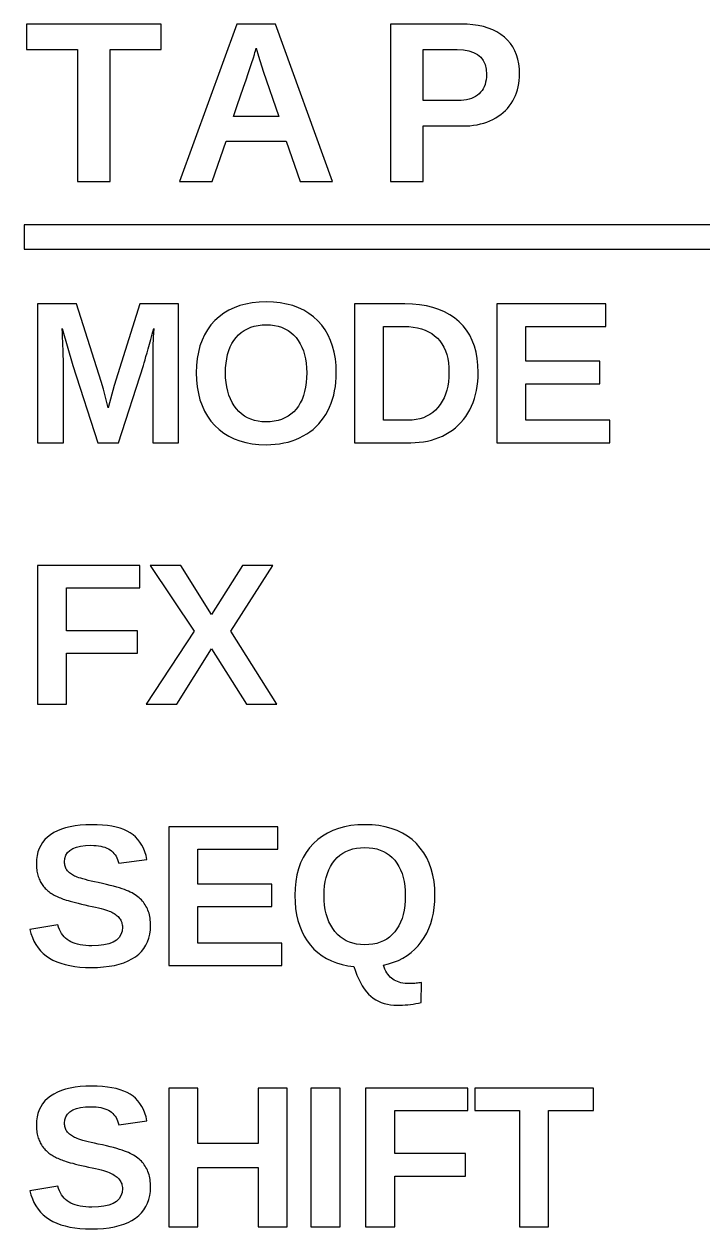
# Model space of a CAD drawing. Header units: metres. Extents: x 8.1 to 95, y -21.3 to 62.6.
# Drawn here: x 76 to 83.02, y 45.18 to 57.62 of the extents above; entities that cross this region are included whole.
import ezdxf

# ---------------------------------------------------------------- set-up
doc = ezdxf.new("R2010")
doc.units = ezdxf.units.M

msp = doc.modelspace()

# ---------------------------------------------------------------- linework, layer by layer
for p, q in [((77.4168, 57.6243), (76.0265, 57.6243)), ((76.0265, 57.6243), (76.0265, 57.3615)), ((77.4168, 57.3615), (77.4168, 57.6243)), ((78.198, 57.6243), (77.6054, 56)), ((78.5992, 57.6243), (78.198, 57.6243)), ((79.1894, 56), (78.5992, 57.6243)), ((80.5158, 57.6243), (79.786, 57.6243)), ((79.786, 57.6243), (79.786, 56)), ((80.5789, 57.6227), (80.5158, 57.6243)), ((80.6388, 57.6177), (80.5789, 57.6227)), ((80.6953, 57.6094), (80.6388, 57.6177)), ((80.7485, 57.5978), (80.6953, 57.6094)), ((80.7984, 57.5829), (80.7485, 57.5978)), ((80.845, 57.5646), (80.7984, 57.5829)), ((80.8882, 57.5431), (80.845, 57.5646)), ((80.9281, 57.5182), (80.8882, 57.5431)), ((80.9648, 57.49), (80.9281, 57.5182)), ((78.3917, 57.3488), (78.3986, 57.3742)), ((78.3986, 57.3742), (78.4228, 57.2946)), ((80.9978, 57.4588), (80.9648, 57.49)), ((81.0269, 57.4248), (80.9978, 57.4588)), ((81.0522, 57.3881), (81.0269, 57.4248)), ((81.0736, 57.3486), (81.0522, 57.3881)), ((76.0265, 57.3615), (76.551, 57.3615)), ((76.551, 57.3615), (76.551, 56)), ((76.8911, 57.3615), (77.4168, 57.3615)), ((76.8911, 56), (76.8911, 57.3615)), ((78.3584, 57.2366), (78.364, 57.2543)), ((78.364, 57.2543), (78.3709, 57.2773)), ((78.3709, 57.2773), (78.3805, 57.3096)), ((78.3805, 57.3096), (78.3863, 57.3298)), ((78.3863, 57.3298), (78.3917, 57.3488)), ((78.4228, 57.2946), (78.4724, 57.1378)), ((80.1261, 56.8335), (80.1261, 57.3603)), ((80.1261, 57.3603), (80.4777, 57.3603)), ((80.4777, 57.3603), (80.5411, 57.3572)), ((80.5411, 57.3572), (80.597, 57.3477)), ((80.597, 57.3477), (80.6455, 57.3319)), ((80.6455, 57.3319), (80.6865, 57.3098)), ((80.6865, 57.3098), (80.7201, 57.2813)), ((80.7201, 57.2813), (80.7462, 57.2466)), ((80.7462, 57.2466), (80.7648, 57.2055)), ((81.0911, 57.3064), (81.0736, 57.3486)), ((81.1047, 57.2615), (81.0911, 57.3064)), ((81.1144, 57.2138), (81.1047, 57.2615)), ((78.3169, 57.1128), (78.3348, 57.1659)), ((78.3348, 57.1659), (78.3486, 57.2071)), ((78.3486, 57.2071), (78.3584, 57.2366)), ((78.4724, 57.1378), (78.6326, 56.6709)), ((80.7648, 57.2055), (80.776, 57.1581)), ((80.776, 57.1581), (80.7798, 57.1044)), ((81.1202, 57.1633), (81.1144, 57.2138)), ((81.1221, 57.1101), (81.1202, 57.1633)), ((78.2687, 56.9714), (78.2948, 57.048)), ((78.2948, 57.048), (78.3169, 57.1128)), ((80.7647, 56.9998), (80.7563, 56.9774)), ((80.7713, 57.0236), (80.7647, 56.9998)), ((80.776, 57.049), (80.7713, 57.0236)), ((80.7788, 57.0759), (80.776, 57.049)), ((80.7798, 57.1044), (80.7788, 57.0759)), ((81.108, 56.9774), (81.1142, 57.0093)), ((81.1142, 57.0093), (81.1186, 57.0421)), ((81.1186, 57.0421), (81.1213, 57.0757)), ((81.1213, 57.0757), (81.1221, 57.1101)), ((78.2041, 56.7829), (78.2687, 56.9714)), ((80.6667, 56.8757), (80.6458, 56.8645)), ((80.686, 56.8886), (80.6667, 56.8757)), ((80.7037, 56.9032), (80.686, 56.8886)), ((80.7196, 56.9195), (80.7037, 56.9032)), ((80.7337, 56.9373), (80.7196, 56.9195)), ((80.7459, 56.9566), (80.7337, 56.9373)), ((80.7563, 56.9774), (80.7459, 56.9566)), ((81.0657, 56.8578), (81.0789, 56.8865)), ((81.0789, 56.8865), (81.0904, 56.916)), ((81.0904, 56.916), (81.1001, 56.9463)), ((81.1001, 56.9463), (81.108, 56.9774)), ((78.1657, 56.6709), (78.2041, 56.7829)), ((80.4869, 56.8335), (80.1261, 56.8335)), ((80.5174, 56.8343), (80.4869, 56.8335)), ((80.5463, 56.8369), (80.5174, 56.8343)), ((80.5735, 56.8412), (80.5463, 56.8369)), ((80.5992, 56.8472), (80.5735, 56.8412)), ((80.6233, 56.855), (80.5992, 56.8472)), ((80.6458, 56.8645), (80.6233, 56.855)), ((80.9749, 56.7314), (80.9962, 56.754)), ((80.9962, 56.754), (81.0159, 56.778)), ((81.0159, 56.778), (81.034, 56.8033)), ((81.034, 56.8033), (81.0507, 56.83)), ((81.0507, 56.83), (81.0657, 56.8578)), ((78.6326, 56.6709), (78.1657, 56.6709)), ((80.7844, 56.6126), (80.8158, 56.6251)), ((80.8158, 56.6251), (80.846, 56.6392)), ((80.846, 56.6392), (80.8749, 56.6549)), ((80.8749, 56.6549), (80.9022, 56.672)), ((80.9022, 56.672), (80.9279, 56.6904)), ((80.9279, 56.6904), (80.9522, 56.7102)), ((80.9522, 56.7102), (80.9749, 56.7314)), ((80.1261, 56.5718), (80.5296, 56.5718)), ((80.1261, 56), (80.1261, 56.5718)), ((80.5296, 56.5718), (80.5697, 56.5726)), ((80.5697, 56.5726), (80.6086, 56.5751)), ((80.6086, 56.5751), (80.6462, 56.5793)), ((80.6462, 56.5793), (80.6826, 56.5851)), ((80.6826, 56.5851), (80.7178, 56.5926)), ((80.7178, 56.5926), (80.7517, 56.6018)), ((80.7517, 56.6018), (80.7844, 56.6126)), ((77.9455, 56), (78.0896, 56.415)), ((78.0896, 56.415), (78.7087, 56.415)), ((78.7087, 56.415), (78.8528, 56)), ((76.551, 56), (76.8911, 56)), ((77.6054, 56), (77.9455, 56)), ((78.8528, 56), (79.1894, 56)), ((79.786, 56), (80.1261, 56)), ((95, 55.55), (76, 55.55)), ((76, 55.55), (76, 55.3)), ((76, 55.3), (95, 55.3)), ((76.5411, 54.7332), (76.1393, 54.7332)), ((76.1393, 54.7332), (76.1393, 53.3)), ((76.7975, 53.9317), (76.5411, 54.7332)), ((77.1962, 54.7332), (76.9328, 53.892)), ((77.596, 54.7332), (77.1962, 54.7332)), ((77.596, 53.3), (77.596, 54.7332)), ((78.0638, 54.6376), (78.0158, 54.6019)), ((78.1155, 54.6687), (78.0638, 54.6376)), ((78.171, 54.6949), (78.1155, 54.6687)), ((78.2301, 54.7164), (78.171, 54.6949)), ((78.2929, 54.7331), (78.2301, 54.7164)), ((78.3594, 54.745), (78.2929, 54.7331)), ((78.4296, 54.7522), (78.3594, 54.745)), ((78.5034, 54.7546), (78.4296, 54.7522)), ((78.5773, 54.7522), (78.5034, 54.7546)), ((78.6475, 54.7449), (78.5773, 54.7522)), ((78.714, 54.7329), (78.6475, 54.7449)), ((78.7769, 54.716), (78.714, 54.7329)), ((78.836, 54.6943), (78.7769, 54.716)), ((78.8915, 54.6678), (78.836, 54.6943)), ((78.9433, 54.6364), (78.8915, 54.6678)), ((78.9915, 54.6003), (78.9433, 54.6364)), ((79.9354, 54.7332), (79.4166, 54.7332)), ((79.4166, 54.7332), (79.4166, 53.3)), ((80.0138, 54.7309), (79.9354, 54.7332)), ((80.0882, 54.7242), (80.0138, 54.7309)), ((80.1586, 54.7129), (80.0882, 54.7242)), ((80.2249, 54.6971), (80.1586, 54.7129)), ((80.2872, 54.6768), (80.2249, 54.6971)), ((80.3454, 54.6521), (80.2872, 54.6768)), ((80.3996, 54.6227), (80.3454, 54.6521)), ((82.0129, 54.7332), (80.8859, 54.7332)), ((80.8859, 54.7332), (80.8859, 53.3)), ((82.0129, 54.5013), (82.0129, 54.7332)), ((77.9313, 54.5165), (77.8959, 54.4679)), ((77.9714, 54.5613), (77.9313, 54.5165)), ((78.0158, 54.6019), (77.9714, 54.5613)), ((78.3793, 54.504), (78.4184, 54.5121)), ((78.4184, 54.5121), (78.4598, 54.517)), ((78.4598, 54.517), (78.5034, 54.5186)), ((78.5034, 54.5186), (78.5464, 54.5169)), ((78.5464, 54.5169), (78.5872, 54.5121)), ((78.5872, 54.5121), (78.6258, 54.5039)), ((79.0359, 54.5593), (78.9915, 54.6003)), ((79.0762, 54.5141), (79.0359, 54.5593)), ((79.1117, 54.4653), (79.0762, 54.5141)), ((80.4497, 54.5889), (80.3996, 54.6227)), ((80.4958, 54.5506), (80.4497, 54.5889)), ((80.5375, 54.5081), (80.4958, 54.5506)), ((80.5742, 54.4617), (80.5375, 54.5081)), ((76.3962, 54.4305), (76.3936, 54.4809)), ((76.3936, 54.4809), (76.5025, 54.0995)), ((76.3985, 54.3839), (76.3962, 54.4305)), ((76.4004, 54.3414), (76.3985, 54.3839)), ((77.3094, 54.3675), (77.324, 54.4222)), ((77.324, 54.4222), (77.3396, 54.4809)), ((77.336, 54.3911), (77.3321, 54.2923)), ((77.3396, 54.4809), (77.336, 54.3911)), ((77.8652, 54.4156), (77.8392, 54.3596)), ((77.8959, 54.4679), (77.8652, 54.4156)), ((78.1691, 54.3575), (78.1922, 54.3878)), ((78.1922, 54.3878), (78.2177, 54.4153)), ((78.2177, 54.4153), (78.2455, 54.4395)), ((78.2455, 54.4395), (78.2756, 54.4605)), ((78.2756, 54.4605), (78.3079, 54.4782)), ((78.3079, 54.4782), (78.3425, 54.4928)), ((78.3425, 54.4928), (78.3793, 54.504)), ((78.6258, 54.5039), (78.6622, 54.4925)), ((78.6622, 54.4925), (78.6965, 54.4779)), ((78.6965, 54.4779), (78.7286, 54.46)), ((78.7286, 54.46), (78.7584, 54.4389)), ((78.7584, 54.4389), (78.7861, 54.4145)), ((78.7861, 54.4145), (78.8116, 54.3868)), ((78.8116, 54.3868), (78.8347, 54.3563)), ((79.1424, 54.4129), (79.1117, 54.4653)), ((79.1685, 54.3569), (79.1424, 54.4129)), ((79.7167, 53.5319), (79.7167, 54.5013)), ((79.7167, 54.5013), (79.9293, 54.5013)), ((79.9293, 54.5013), (79.9775, 54.4998)), ((79.9775, 54.4998), (80.0232, 54.4953)), ((80.0232, 54.4953), (80.0664, 54.4878)), ((80.0664, 54.4878), (80.107, 54.4773)), ((80.107, 54.4773), (80.1451, 54.4638)), ((80.1451, 54.4638), (80.1806, 54.4473)), ((80.1806, 54.4473), (80.2137, 54.4277)), ((80.2137, 54.4277), (80.2441, 54.4052)), ((80.2441, 54.4052), (80.2721, 54.3797)), ((80.606, 54.4113), (80.5742, 54.4617)), ((80.633, 54.3571), (80.606, 54.4113)), ((81.1859, 54.1412), (81.1859, 54.5013)), ((81.1859, 54.5013), (82.0129, 54.5013)), ((76.4021, 54.3027), (76.4004, 54.3414)), ((76.4034, 54.268), (76.4021, 54.3027)), ((76.4045, 54.2373), (76.4034, 54.268)), ((77.271, 54.2281), (77.2829, 54.2705)), ((77.2829, 54.2705), (77.2957, 54.3169)), ((77.2957, 54.3169), (77.3094, 54.3675)), ((77.3321, 54.2923), (77.3306, 54.2504)), ((77.818, 54.2998), (77.8015, 54.2363)), ((77.8392, 54.3596), (77.818, 54.2998)), ((78.1162, 54.2513), (78.1311, 54.2892)), ((78.1311, 54.2892), (78.1488, 54.3247)), ((78.1488, 54.3247), (78.1691, 54.3575)), ((78.8347, 54.3563), (78.855, 54.3233)), ((78.855, 54.3233), (78.8727, 54.2879)), ((78.8727, 54.2879), (78.8876, 54.25)), ((79.1898, 54.2974), (79.1685, 54.3569)), ((79.2063, 54.2342), (79.1898, 54.2974)), ((80.2721, 54.3797), (80.2973, 54.3514)), ((80.2973, 54.3514), (80.3195, 54.3203)), ((80.3195, 54.3203), (80.3388, 54.2865)), ((80.3388, 54.2865), (80.3551, 54.2501)), ((80.655, 54.2989), (80.633, 54.3571)), ((80.6722, 54.2369), (80.655, 54.2989)), ((76.4052, 54.2104), (76.4045, 54.2373)), ((76.4057, 54.1876), (76.4052, 54.2104)), ((76.4059, 54.1687), (76.4057, 54.1876)), ((76.4059, 53.3), (76.4059, 54.1687)), ((77.241, 54.1255), (77.25, 54.1556)), ((77.25, 54.1556), (77.2601, 54.1898)), ((77.2601, 54.1898), (77.271, 54.2281)), ((77.3297, 54.208), (77.3295, 54.1818)), ((77.3295, 54.1818), (77.3295, 54.1687)), ((77.3295, 54.1687), (77.3295, 53.3)), ((77.33, 54.2277), (77.3297, 54.208)), ((77.3302, 54.2366), (77.33, 54.2277)), ((77.3306, 54.2504), (77.3302, 54.2366)), ((77.7896, 54.169), (77.7826, 54.098)), ((77.8015, 54.2363), (77.7896, 54.169)), ((78.0877, 54.1221), (78.0945, 54.1677)), ((78.0945, 54.1677), (78.104, 54.2108)), ((78.104, 54.2108), (78.1162, 54.2513)), ((78.8876, 54.25), (78.8998, 54.2096)), ((78.8998, 54.2096), (78.9093, 54.1667)), ((78.9093, 54.1667), (78.9161, 54.1213)), ((79.2182, 54.1675), (79.2063, 54.2342)), ((79.2253, 54.0971), (79.2182, 54.1675)), ((80.3551, 54.2501), (80.3684, 54.2109)), ((80.3684, 54.2109), (80.3788, 54.1691)), ((80.3788, 54.1691), (80.3862, 54.1245)), ((80.6844, 54.1709), (80.6722, 54.2369)), ((80.6918, 54.101), (80.6844, 54.1709)), ((81.9509, 54.1412), (81.1859, 54.1412)), ((81.9509, 53.9093), (81.9509, 54.1412)), ((76.5025, 54.0995), (76.7608, 53.3)), ((76.9745, 53.3), (77.2328, 54.0995)), ((77.2328, 54.0995), (77.241, 54.1255)), ((77.7826, 54.098), (77.7802, 54.0232)), ((77.7802, 54.0232), (77.7826, 53.9482)), ((78.0823, 54.0232), (78.0837, 54.0739)), ((78.0837, 53.972), (78.0823, 54.0232)), ((78.0837, 54.0739), (78.0877, 54.1221)), ((78.9161, 54.1213), (78.9201, 54.0735)), ((78.9201, 54.0735), (78.9215, 54.0232)), ((78.9215, 54.0232), (78.9201, 53.9706)), ((79.2276, 54.0232), (79.2253, 54.0971)), ((79.2266, 53.9741), (79.2276, 54.0232)), ((80.3862, 54.1245), (80.3906, 54.0772)), ((80.3906, 54.0772), (80.3921, 54.0273)), ((80.3921, 54.0273), (80.3907, 53.9776)), ((80.6942, 54.0273), (80.6918, 54.101)), ((80.6931, 53.9787), (80.6942, 54.0273)), ((76.8199, 53.8544), (76.7975, 53.9317)), ((76.9328, 53.892), (76.8687, 53.6621)), ((77.7826, 53.9482), (77.7897, 53.8768)), ((78.0879, 53.9233), (78.0837, 53.972)), ((78.0948, 53.877), (78.0879, 53.9233)), ((78.9161, 53.9206), (78.9093, 53.8735)), ((78.9201, 53.9706), (78.9161, 53.9206)), ((79.2178, 53.88), (79.2233, 53.9264)), ((79.2233, 53.9264), (79.2266, 53.9741)), ((80.3794, 53.8853), (80.3696, 53.8427)), ((80.3865, 53.9303), (80.3794, 53.8853)), ((80.3907, 53.9776), (80.3865, 53.9303)), ((80.677, 53.8413), (80.6845, 53.8857)), ((80.6845, 53.8857), (80.6899, 53.9315)), ((80.6899, 53.9315), (80.6931, 53.9787)), ((81.1859, 53.5319), (81.1859, 53.9093)), ((81.1859, 53.9093), (81.9509, 53.9093)), ((76.8687, 53.6621), (76.8199, 53.8544)), ((77.7897, 53.8768), (77.8015, 53.809)), ((77.8015, 53.809), (77.8181, 53.7448)), ((78.1045, 53.8332), (78.0948, 53.877)), ((78.117, 53.7919), (78.1045, 53.8332)), ((78.1323, 53.7531), (78.117, 53.7919)), ((78.8877, 53.7873), (78.8729, 53.7483)), ((78.8999, 53.829), (78.8877, 53.7873)), ((78.9093, 53.8735), (78.8999, 53.829)), ((79.1883, 53.7488), (79.2003, 53.7912)), ((79.2003, 53.7912), (79.2102, 53.8349)), ((79.2102, 53.8349), (79.2178, 53.88)), ((80.3415, 53.7646), (80.3232, 53.7291)), ((80.3569, 53.8025), (80.3415, 53.7646)), ((80.3696, 53.8427), (80.3569, 53.8025)), ((80.6555, 53.7567), (80.6674, 53.7983)), ((80.6674, 53.7983), (80.677, 53.8413)), ((77.8181, 53.7448), (77.8394, 53.6843)), ((77.8394, 53.6843), (77.8654, 53.6274)), ((78.1503, 53.7167), (78.1323, 53.7531)), ((78.1711, 53.6828), (78.1503, 53.7167)), ((78.1947, 53.6514), (78.1711, 53.6828)), ((78.2207, 53.6229), (78.1947, 53.6514)), ((78.8121, 53.6479), (78.7867, 53.6201)), ((78.8351, 53.6786), (78.8121, 53.6479)), ((78.8553, 53.7121), (78.8351, 53.6786)), ((78.8729, 53.7483), (78.8553, 53.7121)), ((79.1392, 53.6295), (79.1577, 53.668)), ((79.1577, 53.668), (79.1741, 53.7077)), ((79.1741, 53.7077), (79.1883, 53.7488)), ((80.2519, 53.6372), (80.2236, 53.6125)), ((80.2782, 53.6651), (80.2519, 53.6372)), ((80.3021, 53.6959), (80.2782, 53.6651)), ((80.3232, 53.7291), (80.3021, 53.6959)), ((80.587, 53.6045), (80.6072, 53.6402)), ((80.6072, 53.6402), (80.6255, 53.6777)), ((80.6255, 53.6777), (80.6416, 53.7165)), ((80.6416, 53.7165), (80.6555, 53.7567)), ((77.8654, 53.6274), (77.8962, 53.5741)), ((77.8962, 53.5741), (77.9317, 53.5245)), ((77.9317, 53.5245), (77.9719, 53.4785)), ((78.2487, 53.5978), (78.2207, 53.6229)), ((78.2787, 53.576), (78.2487, 53.5978)), ((78.3108, 53.5575), (78.2787, 53.576)), ((78.3449, 53.5424), (78.3108, 53.5575)), ((78.381, 53.5307), (78.3449, 53.5424)), ((78.4191, 53.5223), (78.381, 53.5307)), ((78.4592, 53.5173), (78.4191, 53.5223)), ((78.5014, 53.5156), (78.4592, 53.5173)), ((78.545, 53.5173), (78.5014, 53.5156)), ((78.5863, 53.5222), (78.545, 53.5173)), ((78.6254, 53.5303), (78.5863, 53.5222)), ((78.6622, 53.5417), (78.6254, 53.5303)), ((78.6967, 53.5564), (78.6622, 53.5417)), ((78.729, 53.5744), (78.6967, 53.5564)), ((78.759, 53.5956), (78.729, 53.5744)), ((78.7867, 53.6201), (78.759, 53.5956)), ((79.0454, 53.4943), (79.0717, 53.5252)), ((79.0717, 53.5252), (79.0961, 53.558)), ((79.0961, 53.558), (79.1185, 53.5928)), ((79.1185, 53.5928), (79.1392, 53.6295)), ((79.971, 53.5319), (79.7167, 53.5319)), ((80.013, 53.5335), (79.971, 53.5319)), ((80.053, 53.5385), (80.013, 53.5335)), ((80.091, 53.5467), (80.053, 53.5385)), ((80.1271, 53.5582), (80.091, 53.5467)), ((80.1612, 53.573), (80.1271, 53.5582)), ((80.1934, 53.5911), (80.1612, 53.573)), ((80.2236, 53.6125), (80.1934, 53.5911)), ((80.5157, 53.5087), (80.5412, 53.5387)), ((80.5412, 53.5387), (80.565, 53.5706)), ((80.565, 53.5706), (80.587, 53.6045)), ((82.0546, 53.5319), (81.1859, 53.5319)), ((82.0546, 53.3), (82.0546, 53.5319)), ((77.9719, 53.4785), (78.0164, 53.4368)), ((78.0164, 53.4368), (78.0644, 53.3999)), ((78.0644, 53.3999), (78.116, 53.368)), ((78.8859, 53.3697), (78.9216, 53.3906)), ((78.9216, 53.3906), (78.9554, 53.4136)), ((78.9554, 53.4136), (78.9873, 53.4385)), ((78.9873, 53.4385), (79.0173, 53.4655)), ((79.0173, 53.4655), (79.0454, 53.4943)), ((80.3251, 53.3691), (80.3611, 53.3875)), ((80.3611, 53.3875), (80.3956, 53.4079)), ((80.3956, 53.4079), (80.4283, 53.4302)), ((80.4283, 53.4302), (80.4592, 53.4544)), ((80.4592, 53.4544), (80.4883, 53.4806)), ((80.4883, 53.4806), (80.5157, 53.5087)), ((76.1393, 53.3), (76.4059, 53.3)), ((76.7608, 53.3), (76.9745, 53.3)), ((77.3295, 53.3), (77.596, 53.3)), ((78.116, 53.368), (78.1712, 53.341)), ((78.1712, 53.341), (78.23, 53.3189)), ((78.23, 53.3189), (78.2925, 53.3017)), ((78.2925, 53.3017), (78.3585, 53.2895)), ((78.3585, 53.2895), (78.4281, 53.2821)), ((78.4281, 53.2821), (78.5014, 53.2796)), ((78.5014, 53.2796), (78.5495, 53.2808)), ((78.5495, 53.2808), (78.5963, 53.2841)), ((78.5963, 53.2841), (78.6418, 53.2897)), ((78.6418, 53.2897), (78.6858, 53.2974)), ((78.6858, 53.2974), (78.7286, 53.3074)), ((78.7286, 53.3074), (78.7699, 53.3196)), ((78.7699, 53.3196), (78.8099, 53.3341)), ((78.8099, 53.3341), (78.8486, 53.3508)), ((78.8486, 53.3508), (78.8859, 53.3697)), ((79.4166, 53.3), (79.9964, 53.3)), ((79.9964, 53.3), (80.0415, 53.3011)), ((80.0415, 53.3011), (80.0854, 53.3043)), ((80.0854, 53.3043), (80.1283, 53.3097)), ((80.1283, 53.3097), (80.1699, 53.3173)), ((80.1699, 53.3173), (80.2104, 53.327)), ((80.2104, 53.327), (80.2498, 53.3389)), ((80.2498, 53.3389), (80.288, 53.3529)), ((80.288, 53.3529), (80.3251, 53.3691)), ((80.8859, 53.3), (82.0546, 53.3)), ((77.1962, 52.0332), (76.1393, 52.0332)), ((76.1393, 52.0332), (76.1393, 50.6)), ((77.1962, 51.8013), (77.1962, 52.0332)), ((77.6201, 52.0332), (77.3028, 52.0332)), ((77.3028, 52.0332), (77.7574, 51.3537)), ((77.9385, 51.5266), (77.6201, 52.0332)), ((78.2569, 52.0332), (77.9385, 51.5266)), ((78.1369, 51.3537), (78.5722, 52.0332)), ((78.5722, 52.0332), (78.2569, 52.0332)), ((76.4394, 51.3578), (76.4394, 51.8013)), ((76.4394, 51.8013), (77.1962, 51.8013)), ((77.1728, 51.3578), (76.4394, 51.3578)), ((77.1728, 51.1259), (77.1728, 51.3578)), ((77.7574, 51.3537), (77.2611, 50.6)), ((78.6139, 50.6), (78.1369, 51.3537)), ((77.5784, 50.6), (77.9385, 51.1706)), ((77.9385, 51.1706), (78.2986, 50.6)), ((76.4394, 51.1259), (77.1728, 51.1259)), ((76.4394, 50.6), (76.4394, 51.1259)), ((76.1393, 50.6), (76.4394, 50.6)), ((77.2611, 50.6), (77.5784, 50.6)), ((78.2986, 50.6), (78.6139, 50.6)), ((76.3445, 49.2921), (76.3072, 49.273)), ((76.3852, 49.3087), (76.3445, 49.2921)), ((76.4291, 49.3227), (76.3852, 49.3087)), ((76.4763, 49.3342), (76.4291, 49.3227)), ((76.5267, 49.3431), (76.4763, 49.3342)), ((76.5805, 49.3495), (76.5267, 49.3431)), ((76.6375, 49.3533), (76.5805, 49.3495)), ((76.6978, 49.3546), (76.6375, 49.3533)), ((76.7554, 49.3535), (76.6978, 49.3546)), ((76.8097, 49.3504), (76.7554, 49.3535)), ((76.8607, 49.3453), (76.8097, 49.3504)), ((76.9084, 49.3381), (76.8607, 49.3453)), ((76.9529, 49.3288), (76.9084, 49.3381)), ((76.9941, 49.3175), (76.9529, 49.3288)), ((77.032, 49.3041), (76.9941, 49.3175)), ((77.0667, 49.2887), (77.032, 49.3041)), ((77.098, 49.2711), (77.0667, 49.2887)), ((78.6234, 49.3332), (77.4963, 49.3332)), ((77.4963, 49.3332), (77.4963, 47.9)), ((78.6234, 49.1013), (78.6234, 49.3332)), ((79.1902, 49.2949), (79.1348, 49.2687)), ((79.2493, 49.3164), (79.1902, 49.2949)), ((79.3121, 49.3331), (79.2493, 49.3164)), ((79.3786, 49.345), (79.3121, 49.3331)), ((79.4488, 49.3522), (79.3786, 49.345)), ((79.5227, 49.3546), (79.4488, 49.3522)), ((79.5965, 49.3522), (79.5227, 49.3546)), ((79.6667, 49.3449), (79.5965, 49.3522)), ((79.7333, 49.3329), (79.6667, 49.3449)), ((79.7961, 49.316), (79.7333, 49.3329)), ((79.8553, 49.2943), (79.7961, 49.316)), ((79.9108, 49.2678), (79.8553, 49.2943)), ((76.192, 49.1724), (76.1722, 49.1416)), ((76.2155, 49.2009), (76.192, 49.1724)), ((76.2425, 49.2272), (76.2155, 49.2009)), ((76.2731, 49.2513), (76.2425, 49.2272)), ((76.3072, 49.273), (76.2731, 49.2513)), ((77.1266, 49.2513), (77.098, 49.2711)), ((77.1528, 49.2287), (77.1266, 49.2513)), ((77.1767, 49.2035), (77.1528, 49.2287)), ((77.1982, 49.1755), (77.1767, 49.2035)), ((77.2173, 49.1449), (77.1982, 49.1755)), ((78.9907, 49.1613), (78.9505, 49.1165)), ((79.035, 49.2019), (78.9907, 49.1613)), ((79.0831, 49.2376), (79.035, 49.2019)), ((79.1348, 49.2687), (79.0831, 49.2376)), ((79.9626, 49.2364), (79.9108, 49.2678)), ((80.0107, 49.2003), (79.9626, 49.2364)), ((80.0551, 49.1593), (80.0107, 49.2003)), ((80.0954, 49.1141), (80.0551, 49.1593)), ((76.1344, 49.0356), (76.129, 48.9958)), ((76.1434, 49.0732), (76.1344, 49.0356)), ((76.156, 49.1085), (76.1434, 49.0732)), ((76.1722, 49.1416), (76.156, 49.1085)), ((76.4224, 49.007), (76.4325, 49.0386)), ((76.4325, 49.0386), (76.4494, 49.066)), ((76.4494, 49.066), (76.4729, 49.0892)), ((76.4729, 49.0892), (76.5032, 49.1082)), ((76.5032, 49.1082), (76.5402, 49.123)), ((76.5402, 49.123), (76.584, 49.1335)), ((76.584, 49.1335), (76.6345, 49.1399)), ((76.6345, 49.1399), (76.6917, 49.142)), ((76.6917, 49.142), (76.7194, 49.1414)), ((76.7194, 49.1414), (76.7457, 49.1397)), ((76.7457, 49.1397), (76.7705, 49.1368)), ((76.7705, 49.1368), (76.7939, 49.1327)), ((76.7939, 49.1327), (76.8157, 49.1275)), ((76.8157, 49.1275), (76.8361, 49.1212)), ((76.8361, 49.1212), (76.8551, 49.1137)), ((76.8551, 49.1137), (76.8725, 49.105)), ((76.8725, 49.105), (76.8885, 49.0952)), ((76.8885, 49.0952), (76.9032, 49.0842)), ((76.9032, 49.0842), (76.9167, 49.0721)), ((76.9167, 49.0721), (76.9291, 49.0589)), ((76.9291, 49.0589), (76.9404, 49.0445)), ((76.9404, 49.0445), (76.9505, 49.0291)), ((77.2341, 49.1116), (77.2173, 49.1449)), ((77.2486, 49.0756), (77.2341, 49.1116)), ((77.2607, 49.0369), (77.2486, 49.0756)), ((77.2705, 48.9955), (77.2607, 49.0369)), ((77.7964, 48.7412), (77.7964, 49.1013)), ((77.7964, 49.1013), (78.6234, 49.1013)), ((78.9151, 49.0679), (78.8844, 49.0156)), ((78.9505, 49.1165), (78.9151, 49.0679)), ((79.2369, 49.0153), (79.2647, 49.0395)), ((79.2647, 49.0395), (79.2948, 49.0605)), ((79.2948, 49.0605), (79.3271, 49.0782)), ((79.3271, 49.0782), (79.3617, 49.0928)), ((79.3617, 49.0928), (79.3986, 49.104)), ((79.3986, 49.104), (79.4377, 49.1121)), ((79.4377, 49.1121), (79.479, 49.117)), ((79.479, 49.117), (79.5227, 49.1186)), ((79.5227, 49.1186), (79.5656, 49.1169)), ((79.5656, 49.1169), (79.6064, 49.1121)), ((79.6064, 49.1121), (79.6451, 49.1039)), ((79.6451, 49.1039), (79.6815, 49.0925)), ((79.6815, 49.0925), (79.7157, 49.0779)), ((79.7157, 49.0779), (79.7478, 49.06)), ((79.7478, 49.06), (79.7777, 49.0389)), ((79.7777, 49.0389), (79.8054, 49.0145)), ((80.1309, 49.0653), (80.0954, 49.1141)), ((80.1617, 49.0129), (80.1309, 49.0653)), ((76.129, 48.9958), (76.1272, 48.9538)), ((76.1272, 48.9538), (76.1274, 48.9371)), ((76.1274, 48.9371), (76.1281, 48.9207)), ((76.1281, 48.9207), (76.1293, 48.9049)), ((76.4191, 48.9711), (76.4224, 49.007)), ((76.4194, 48.9589), (76.4191, 48.9711)), ((76.4205, 48.9472), (76.4194, 48.9589)), ((76.4223, 48.9361), (76.4205, 48.9472)), ((76.4248, 48.9254), (76.4223, 48.9361)), ((76.428, 48.9152), (76.4248, 48.9254)), ((76.432, 48.9055), (76.428, 48.9152)), ((76.9505, 49.0291), (76.9595, 49.0125)), ((76.9595, 49.0125), (76.9673, 48.9947)), ((76.9673, 48.9947), (76.974, 48.9758)), ((76.974, 48.9758), (76.9795, 48.9558)), ((76.9795, 48.9558), (77.2705, 48.9955)), ((78.8585, 48.9596), (78.8372, 48.8998)), ((78.8844, 49.0156), (78.8585, 48.9596)), ((79.1504, 48.8893), (79.168, 48.9247)), ((79.168, 48.9247), (79.1883, 48.9576)), ((79.1883, 48.9576), (79.2114, 48.9879)), ((79.2114, 48.9879), (79.2369, 49.0153)), ((79.8054, 49.0145), (79.8309, 48.9868)), ((79.8309, 48.9868), (79.8539, 48.9563)), ((79.8539, 48.9563), (79.8743, 48.9234)), ((79.8743, 48.9234), (79.8919, 48.8879)), ((80.1877, 48.9569), (80.1617, 49.0129)), ((80.209, 48.8974), (80.1877, 48.9569)), ((76.1293, 48.9049), (76.1311, 48.8894)), ((76.1311, 48.8894), (76.1333, 48.8744)), ((76.1333, 48.8744), (76.136, 48.8598)), ((76.136, 48.8598), (76.1391, 48.8456)), ((76.1391, 48.8456), (76.1428, 48.8318)), ((76.1428, 48.8318), (76.147, 48.8185)), ((76.147, 48.8185), (76.1516, 48.8056)), ((76.1516, 48.8056), (76.1566, 48.793)), ((76.1566, 48.793), (76.1619, 48.7809)), ((76.4366, 48.8964), (76.432, 48.9055)), ((76.442, 48.8877), (76.4366, 48.8964)), ((76.4481, 48.8795), (76.442, 48.8877)), ((76.4548, 48.8717), (76.4481, 48.8795)), ((76.4623, 48.8642), (76.4548, 48.8717)), ((76.4705, 48.857), (76.4623, 48.8642)), ((76.4794, 48.85), (76.4705, 48.857)), ((76.4889, 48.8433), (76.4794, 48.85)), ((76.4991, 48.8368), (76.4889, 48.8433)), ((76.5101, 48.8306), (76.4991, 48.8368)), ((76.5217, 48.8247), (76.5101, 48.8306)), ((76.534, 48.819), (76.5217, 48.8247)), ((76.5481, 48.8133), (76.534, 48.819)), ((76.5651, 48.8073), (76.5481, 48.8133)), ((76.585, 48.801), (76.5651, 48.8073)), ((76.6078, 48.7943), (76.585, 48.801)), ((76.6334, 48.7874), (76.6078, 48.7943)), ((76.662, 48.7801), (76.6334, 48.7874)), ((78.8207, 48.8363), (78.8089, 48.769)), ((78.8372, 48.8998), (78.8207, 48.8363)), ((79.1138, 48.7677), (79.1232, 48.8108)), ((79.1232, 48.8108), (79.1355, 48.8513)), ((79.1355, 48.8513), (79.1504, 48.8893)), ((79.8919, 48.8879), (79.9068, 48.85)), ((79.9068, 48.85), (79.919, 48.8096)), ((79.919, 48.8096), (79.9285, 48.7667)), ((80.2256, 48.8342), (80.209, 48.8974)), ((80.2374, 48.7675), (80.2256, 48.8342)), ((76.1619, 48.7809), (76.1677, 48.7691)), ((76.1677, 48.7691), (76.1739, 48.7577)), ((76.1739, 48.7577), (76.1804, 48.7466)), ((76.1804, 48.7466), (76.1874, 48.736)), ((76.1874, 48.736), (76.1947, 48.7257)), ((76.1947, 48.7257), (76.2024, 48.7158)), ((76.2024, 48.7158), (76.2105, 48.7062)), ((76.2105, 48.7062), (76.219, 48.697)), ((76.219, 48.697), (76.2278, 48.688)), ((76.2278, 48.688), (76.2371, 48.6794)), ((76.2371, 48.6794), (76.2467, 48.6711)), ((76.2467, 48.6711), (76.2567, 48.6631)), ((76.2567, 48.6631), (76.267, 48.6554)), ((76.6934, 48.7726), (76.662, 48.7801)), ((76.7277, 48.7647), (76.6934, 48.7726)), ((76.7649, 48.7565), (76.7277, 48.7647)), ((76.8094, 48.7468), (76.7649, 48.7565)), ((76.8509, 48.7374), (76.8094, 48.7468)), ((76.8895, 48.728), (76.8509, 48.7374)), ((76.9253, 48.7189), (76.8895, 48.728)), ((76.9581, 48.7099), (76.9253, 48.7189)), ((76.988, 48.7011), (76.9581, 48.7099)), ((77.015, 48.6924), (76.988, 48.7011)), ((77.0392, 48.6839), (77.015, 48.6924)), ((77.0604, 48.6756), (77.0392, 48.6839)), ((77.0797, 48.6672), (77.0604, 48.6756)), ((77.0981, 48.6585), (77.0797, 48.6672)), ((77.1156, 48.6495), (77.0981, 48.6585)), ((78.5613, 48.7412), (77.7964, 48.7412)), ((78.5613, 48.5093), (78.5613, 48.7412)), ((78.8018, 48.698), (78.7994, 48.6232)), ((78.8089, 48.769), (78.8018, 48.698)), ((79.1015, 48.6232), (79.1029, 48.6739)), ((79.1029, 48.6739), (79.107, 48.7221)), ((79.107, 48.7221), (79.1138, 48.7677)), ((79.9285, 48.7667), (79.9353, 48.7213)), ((79.9353, 48.7213), (79.9394, 48.6735)), ((79.9394, 48.6735), (79.9407, 48.6232)), ((80.2445, 48.6971), (80.2374, 48.7675)), ((80.2469, 48.6232), (80.2445, 48.6971)), ((76.267, 48.6554), (76.2778, 48.6481)), ((76.2778, 48.6481), (76.2889, 48.641)), ((76.2889, 48.641), (76.3003, 48.6342)), ((76.3003, 48.6342), (76.3121, 48.6276)), ((76.3121, 48.6276), (76.3241, 48.6212)), ((76.3241, 48.6212), (76.3365, 48.615)), ((76.3365, 48.615), (76.3491, 48.609)), ((76.3491, 48.609), (76.3621, 48.6033)), ((76.3621, 48.6033), (76.3754, 48.5977)), ((76.3754, 48.5977), (76.3889, 48.5923)), ((76.3889, 48.5923), (76.4028, 48.5871)), ((76.4028, 48.5871), (76.418, 48.5818)), ((76.418, 48.5818), (76.4356, 48.5762)), ((76.4356, 48.5762), (76.4557, 48.5702)), ((76.4557, 48.5702), (76.4781, 48.5638)), ((76.4781, 48.5638), (76.503, 48.5571)), ((76.503, 48.5571), (76.5303, 48.55)), ((76.5303, 48.55), (76.56, 48.5426)), ((76.56, 48.5426), (76.5921, 48.5348)), ((76.5921, 48.5348), (76.6266, 48.5266)), ((77.1322, 48.6402), (77.1156, 48.6495)), ((77.1478, 48.6306), (77.1322, 48.6402)), ((77.1626, 48.6207), (77.1478, 48.6306)), ((77.1764, 48.6105), (77.1626, 48.6207)), ((77.1893, 48.5999), (77.1764, 48.6105)), ((77.2013, 48.5891), (77.1893, 48.5999)), ((77.2125, 48.5779), (77.2013, 48.5891)), ((77.2231, 48.5663), (77.2125, 48.5779)), ((77.2332, 48.5541), (77.2231, 48.5663)), ((77.2426, 48.5415), (77.2332, 48.5541)), ((77.2514, 48.5284), (77.2426, 48.5415)), ((78.7994, 48.6232), (78.8014, 48.554)), ((78.8014, 48.554), (78.8073, 48.4879)), ((79.1029, 48.572), (79.1015, 48.6232)), ((79.1071, 48.5233), (79.1029, 48.572)), ((79.9394, 48.5703), (79.9353, 48.5202)), ((79.9407, 48.6232), (79.9394, 48.5703)), ((80.2399, 48.5005), (80.2451, 48.5607)), ((80.2451, 48.5607), (80.2469, 48.6232)), ((76.6266, 48.5266), (76.6665, 48.5184)), ((76.6665, 48.5184), (76.7034, 48.5104)), ((76.7034, 48.5104), (76.7373, 48.5027)), ((76.7373, 48.5027), (76.7682, 48.4953)), ((76.7682, 48.4953), (76.7962, 48.4882)), ((76.7962, 48.4882), (76.8212, 48.4814)), ((76.8212, 48.4814), (76.8432, 48.4748)), ((76.8432, 48.4748), (76.8623, 48.4685)), ((76.8623, 48.4685), (76.8783, 48.4625)), ((76.8783, 48.4625), (76.8925, 48.4565)), ((76.8925, 48.4565), (76.906, 48.4501)), ((76.906, 48.4501), (76.9188, 48.4434)), ((76.9188, 48.4434), (76.9308, 48.4364)), ((76.9308, 48.4364), (76.9421, 48.429)), ((76.9421, 48.429), (76.9527, 48.4213)), ((76.9527, 48.4213), (76.9625, 48.4133)), ((76.9625, 48.4133), (76.9717, 48.405)), ((77.2596, 48.5148), (77.2514, 48.5284)), ((77.2672, 48.5007), (77.2596, 48.5148)), ((77.2742, 48.4861), (77.2672, 48.5007)), ((77.2806, 48.4711), (77.2742, 48.4861)), ((77.2864, 48.4556), (77.2806, 48.4711)), ((77.2915, 48.4396), (77.2864, 48.4556)), ((77.2959, 48.423), (77.2915, 48.4396)), ((77.2996, 48.406), (77.2959, 48.423)), ((77.7964, 48.1319), (77.7964, 48.5093)), ((77.7964, 48.5093), (78.5613, 48.5093)), ((78.8073, 48.4879), (78.8172, 48.4248)), ((78.8172, 48.4248), (78.8311, 48.3648)), ((79.114, 48.477), (79.1071, 48.5233)), ((79.1237, 48.4331), (79.114, 48.477)), ((79.1361, 48.3918), (79.1237, 48.4331)), ((79.9191, 48.4283), (79.907, 48.3865)), ((79.9286, 48.4729), (79.9191, 48.4283)), ((79.9353, 48.5202), (79.9286, 48.4729)), ((80.2191, 48.3872), (80.2312, 48.4427)), ((80.2312, 48.4427), (80.2399, 48.5005)), ((76.3499, 48.3211), (76.06, 48.2733)), ((76.3572, 48.2966), (76.3499, 48.3211)), ((76.3658, 48.2735), (76.3572, 48.2966)), ((76.9717, 48.405), (76.98, 48.3964)), ((76.98, 48.3964), (76.9876, 48.3873)), ((76.9876, 48.3873), (76.9943, 48.3777)), ((76.9943, 48.3777), (77.0001, 48.3676)), ((77.0001, 48.3676), (77.005, 48.3569)), ((77.005, 48.3569), (77.009, 48.3457)), ((77.009, 48.3457), (77.0122, 48.334)), ((77.0122, 48.334), (77.0144, 48.3217)), ((77.0162, 48.2957), (77.0123, 48.2555)), ((77.0144, 48.3217), (77.0157, 48.309)), ((77.0157, 48.309), (77.0162, 48.2957)), ((77.3027, 48.3884), (77.2996, 48.406)), ((77.305, 48.3703), (77.3027, 48.3884)), ((77.3067, 48.3517), (77.305, 48.3703)), ((77.3062, 48.2674), (77.3081, 48.313)), ((77.3078, 48.3326), (77.3067, 48.3517)), ((77.3081, 48.313), (77.3078, 48.3326)), ((78.8311, 48.3648), (78.8489, 48.3079)), ((78.8489, 48.3079), (78.8706, 48.2541)), ((79.1513, 48.3529), (79.1361, 48.3918)), ((79.1692, 48.3164), (79.1513, 48.3529)), ((79.19, 48.2824), (79.1692, 48.3164)), ((79.8746, 48.3111), (79.8543, 48.2776)), ((79.8921, 48.3474), (79.8746, 48.3111)), ((79.907, 48.3865), (79.8921, 48.3474)), ((80.1843, 48.2835), (80.2034, 48.3342)), ((80.2034, 48.3342), (80.2191, 48.3872)), ((76.06, 48.2733), (76.0713, 48.2305)), ((76.0713, 48.2305), (76.0854, 48.1901)), ((76.0854, 48.1901), (76.1023, 48.1523)), ((76.3758, 48.2521), (76.3658, 48.2735)), ((76.3872, 48.2322), (76.3758, 48.2521)), ((76.3999, 48.2138), (76.3872, 48.2322)), ((76.4141, 48.197), (76.3999, 48.2138)), ((76.4296, 48.1817), (76.4141, 48.197)), ((76.4465, 48.168), (76.4296, 48.1817)), ((76.4648, 48.1558), (76.4465, 48.168)), ((76.9541, 48.1635), (76.9192, 48.1422)), ((76.9812, 48.1894), (76.9541, 48.1635)), ((77.0006, 48.2201), (76.9812, 48.1894)), ((77.0123, 48.2555), (77.0006, 48.2201)), ((77.2773, 48.1454), (77.2907, 48.1836)), ((77.2907, 48.1836), (77.3004, 48.2243)), ((77.3004, 48.2243), (77.3062, 48.2674)), ((78.8706, 48.2541), (78.8963, 48.2033)), ((78.8963, 48.2033), (78.926, 48.1557)), ((79.2134, 48.2509), (79.19, 48.2824)), ((79.2393, 48.2223), (79.2134, 48.2509)), ((79.2673, 48.1971), (79.2393, 48.2223)), ((79.2973, 48.1752), (79.2673, 48.1971)), ((79.3294, 48.1567), (79.2973, 48.1752)), ((79.7482, 48.1734), (79.716, 48.1554)), ((79.7782, 48.1946), (79.7482, 48.1734)), ((79.8059, 48.2191), (79.7782, 48.1946)), ((79.8314, 48.2468), (79.8059, 48.2191)), ((79.8543, 48.2776), (79.8314, 48.2468)), ((80.106, 48.1456), (80.1356, 48.1892)), ((80.1356, 48.1892), (80.1617, 48.2352)), ((80.1617, 48.2352), (80.1843, 48.2835)), ((76.1023, 48.1523), (76.1219, 48.1169)), ((76.1219, 48.1169), (76.1443, 48.084)), ((76.1443, 48.084), (76.1694, 48.0536)), ((76.1694, 48.0536), (76.1973, 48.0257)), ((76.4846, 48.145), (76.4648, 48.1558)), ((76.5061, 48.1355), (76.4846, 48.145)), ((76.5292, 48.1273), (76.5061, 48.1355)), ((76.5539, 48.1203), (76.5292, 48.1273)), ((76.5802, 48.1146), (76.5539, 48.1203)), ((76.6082, 48.1101), (76.5802, 48.1146)), ((76.6378, 48.107), (76.6082, 48.1101)), ((76.669, 48.1051), (76.6378, 48.107)), ((76.7019, 48.1044), (76.669, 48.1051)), ((76.7678, 48.1068), (76.7019, 48.1044)), ((76.826, 48.1139), (76.7678, 48.1068)), ((76.8765, 48.1257), (76.826, 48.1139)), ((76.9192, 48.1422), (76.8765, 48.1257)), ((77.1847, 48.017), (77.2136, 48.0454)), ((77.2136, 48.0454), (77.2387, 48.0763)), ((77.2387, 48.0763), (77.2599, 48.1096)), ((77.2599, 48.1096), (77.2773, 48.1454)), ((78.6651, 48.1319), (77.7964, 48.1319)), ((78.6651, 47.9), (78.6651, 48.1319)), ((78.926, 48.1557), (78.9596, 48.1111)), ((78.9596, 48.1111), (78.9968, 48.07)), ((78.9968, 48.07), (79.0372, 48.0331)), ((79.3635, 48.1415), (79.3294, 48.1567)), ((79.3997, 48.1297), (79.3635, 48.1415)), ((79.4379, 48.1213), (79.3997, 48.1297)), ((79.4783, 48.1163), (79.4379, 48.1213)), ((79.5206, 48.1146), (79.4783, 48.1163)), ((79.5642, 48.1162), (79.5206, 48.1146)), ((79.6056, 48.1211), (79.5642, 48.1162)), ((79.6447, 48.1293), (79.6056, 48.1211)), ((79.6815, 48.1407), (79.6447, 48.1293)), ((79.716, 48.1554), (79.6815, 48.1407)), ((79.9998, 48.034), (80.0379, 48.0678)), ((80.0379, 48.0678), (80.0733, 48.105)), ((80.0733, 48.105), (80.106, 48.1456)), ((76.1973, 48.0257), (76.228, 48.0002)), ((76.228, 48.0002), (76.2614, 47.9773)), ((76.2614, 47.9773), (76.2977, 47.9568)), ((76.2977, 47.9568), (76.3369, 47.9387)), ((76.3369, 47.9387), (76.3791, 47.923)), ((76.3791, 47.923), (76.4242, 47.9098)), ((76.9334, 47.9016), (76.9843, 47.914)), ((76.9843, 47.914), (77.0316, 47.9292)), ((77.0316, 47.9292), (77.0753, 47.947)), ((77.0753, 47.947), (77.1154, 47.9677)), ((77.1154, 47.9677), (77.1519, 47.991)), ((77.1519, 47.991), (77.1847, 48.017)), ((79.0372, 48.0331), (79.0809, 48.0004)), ((79.0809, 48.0004), (79.1277, 47.9717)), ((79.1277, 47.9717), (79.1777, 47.9471)), ((79.1777, 47.9471), (79.2309, 47.9266)), ((79.2309, 47.9266), (79.2873, 47.9102)), ((79.7139, 47.9041), (79.7684, 47.9171)), ((79.7684, 47.9171), (79.8201, 47.9336)), ((79.8201, 47.9336), (79.8691, 47.9535)), ((79.8691, 47.9535), (79.9154, 47.9769)), ((79.9154, 47.9769), (79.959, 48.0037)), ((79.959, 48.0037), (79.9998, 48.034)), ((76.4242, 47.9098), (76.4722, 47.899)), ((76.4722, 47.899), (76.5232, 47.8905)), ((76.5232, 47.8905), (76.5771, 47.8845)), ((76.5771, 47.8845), (76.6339, 47.8809)), ((76.6339, 47.8809), (76.6937, 47.8797)), ((76.6937, 47.8797), (76.759, 47.881)), ((76.759, 47.881), (76.8208, 47.8852)), ((76.8208, 47.8852), (76.8789, 47.892)), ((76.8789, 47.892), (76.9334, 47.9016)), ((77.4963, 47.9), (78.6651, 47.9)), ((79.2873, 47.9102), (79.3469, 47.898)), ((79.3469, 47.898), (79.4098, 47.8898)), ((79.4098, 47.8898), (79.425, 47.8436)), ((79.425, 47.8436), (79.4413, 47.8005)), ((79.4413, 47.8005), (79.4586, 47.7603)), ((79.7219, 47.8824), (79.7139, 47.9041)), ((79.7307, 47.8621), (79.7219, 47.8824)), ((79.7401, 47.8432), (79.7307, 47.8621)), ((79.7502, 47.8256), (79.7401, 47.8432)), ((79.7609, 47.8094), (79.7502, 47.8256)), ((79.7724, 47.7947), (79.7609, 47.8094)), ((79.7846, 47.7813), (79.7724, 47.7947)), ((79.4586, 47.7603), (79.477, 47.7232)), ((79.477, 47.7232), (79.4964, 47.689)), ((79.4964, 47.689), (79.5169, 47.6579)), ((79.7975, 47.7692), (79.7846, 47.7813)), ((79.811, 47.7586), (79.7975, 47.7692)), ((79.8255, 47.7492), (79.811, 47.7586)), ((79.8413, 47.7409), (79.8255, 47.7492)), ((79.8583, 47.7337), (79.8413, 47.7409)), ((79.8766, 47.7277), (79.8583, 47.7337)), ((79.8961, 47.7227), (79.8766, 47.7277)), ((79.9168, 47.7188), (79.8961, 47.7227)), ((79.9388, 47.7161), (79.9168, 47.7188)), ((79.962, 47.7144), (79.9388, 47.7161)), ((79.9865, 47.7139), (79.962, 47.7144)), ((79.9998, 47.714), (79.9865, 47.7139)), ((80.0132, 47.7144), (79.9998, 47.714)), ((80.0266, 47.715), (80.0132, 47.7144)), ((80.04, 47.7159), (80.0266, 47.715)), ((80.0535, 47.717), (80.04, 47.7159)), ((80.067, 47.7184), (80.0535, 47.717)), ((80.0805, 47.72), (80.067, 47.7184)), ((80.094, 47.7219), (80.0805, 47.72)), ((80.1075, 47.724), (80.094, 47.7219)), ((80.1055, 47.5186), (80.1075, 47.724)), ((79.5169, 47.6579), (79.5384, 47.6298)), ((79.5384, 47.6298), (79.5611, 47.6047)), ((79.5611, 47.6047), (79.5847, 47.5826)), ((79.5847, 47.5826), (79.6096, 47.5632)), ((79.6096, 47.5632), (79.6359, 47.5461)), ((79.6359, 47.5461), (79.6636, 47.5312)), ((79.6636, 47.5312), (79.6927, 47.5186)), ((79.6927, 47.5186), (79.7232, 47.5084)), ((79.7232, 47.5084), (79.7551, 47.5004)), ((79.7551, 47.5004), (79.7885, 47.4947)), ((79.7885, 47.4947), (79.8232, 47.4912)), ((79.8232, 47.4912), (79.8593, 47.4901)), ((79.8593, 47.4901), (79.8857, 47.4904)), ((79.8857, 47.4904), (79.9123, 47.4915)), ((79.9123, 47.4915), (79.9391, 47.4932)), ((79.9391, 47.4932), (79.9662, 47.4957)), ((79.9662, 47.4957), (79.9936, 47.4989)), ((79.9936, 47.4989), (80.0212, 47.5027)), ((80.0212, 47.5027), (80.0491, 47.5073)), ((80.0491, 47.5073), (80.0772, 47.5126)), ((80.0772, 47.5126), (80.1055, 47.5186)), ((76.2731, 46.5513), (76.2425, 46.5273)), ((76.3072, 46.573), (76.2731, 46.5513)), ((76.3445, 46.5921), (76.3072, 46.573)), ((76.3852, 46.6087), (76.3445, 46.5921)), ((76.4291, 46.6227), (76.3852, 46.6087)), ((76.4763, 46.6342), (76.4291, 46.6227)), ((76.5267, 46.6431), (76.4763, 46.6342)), ((76.5805, 46.6495), (76.5267, 46.6431)), ((76.6375, 46.6533), (76.5805, 46.6495)), ((76.6978, 46.6546), (76.6375, 46.6533)), ((76.7554, 46.6535), (76.6978, 46.6546)), ((76.8097, 46.6505), (76.7554, 46.6535)), ((76.8607, 46.6453), (76.8097, 46.6505)), ((76.9084, 46.6381), (76.8607, 46.6453)), ((76.9529, 46.6288), (76.9084, 46.6381)), ((76.9941, 46.6175), (76.9529, 46.6288)), ((77.032, 46.6041), (76.9941, 46.6175)), ((77.0667, 46.5887), (77.032, 46.6041)), ((77.098, 46.5712), (77.0667, 46.5887)), ((77.1266, 46.5513), (77.098, 46.5712)), ((77.1528, 46.5287), (77.1266, 46.5513)), ((77.7964, 46.6332), (77.4963, 46.6332)), ((77.4963, 46.6332), (77.4963, 45.2)), ((77.7964, 46.0626), (77.7964, 46.6332)), ((78.7211, 46.6332), (78.421, 46.6332)), ((78.421, 46.6332), (78.421, 46.0626)), ((78.7211, 45.2), (78.7211, 46.6332)), ((79.2657, 46.6332), (78.9656, 46.6332)), ((78.9656, 46.6332), (78.9656, 45.2)), ((79.2657, 45.2), (79.2657, 46.6332)), ((80.5877, 46.6332), (79.5309, 46.6332)), ((79.5309, 46.6332), (79.5309, 45.2)), ((80.5877, 46.4013), (80.5877, 46.6332)), ((81.8844, 46.6332), (80.6577, 46.6332)), ((80.6577, 46.6332), (80.6577, 46.4013)), ((81.8844, 46.4013), (81.8844, 46.6332)), ((76.1722, 46.4416), (76.156, 46.4085)), ((76.192, 46.4724), (76.1722, 46.4416)), ((76.2155, 46.5009), (76.192, 46.4724)), ((76.2425, 46.5273), (76.2155, 46.5009)), ((76.5032, 46.4082), (76.5402, 46.423)), ((76.5402, 46.423), (76.584, 46.4335)), ((76.584, 46.4335), (76.6345, 46.4399)), ((76.6345, 46.4399), (76.6917, 46.442)), ((76.6917, 46.442), (76.7194, 46.4414)), ((76.7194, 46.4414), (76.7457, 46.4397)), ((76.7457, 46.4397), (76.7705, 46.4368)), ((76.7705, 46.4368), (76.7939, 46.4327)), ((76.7939, 46.4327), (76.8157, 46.4275)), ((76.8157, 46.4275), (76.8361, 46.4212)), ((76.8361, 46.4212), (76.8551, 46.4137)), ((77.1767, 46.5035), (77.1528, 46.5287)), ((77.1982, 46.4755), (77.1767, 46.5035)), ((77.2173, 46.4449), (77.1982, 46.4755)), ((77.2341, 46.4116), (77.2173, 46.4449)), ((76.129, 46.2959), (76.1272, 46.2538)), ((76.1344, 46.3356), (76.129, 46.2959)), ((76.1434, 46.3732), (76.1344, 46.3356)), ((76.156, 46.4085), (76.1434, 46.3732)), ((76.4191, 46.2711), (76.4224, 46.307)), ((76.4224, 46.307), (76.4325, 46.3386)), ((76.4325, 46.3386), (76.4494, 46.366)), ((76.4494, 46.366), (76.4729, 46.3892)), ((76.4729, 46.3892), (76.5032, 46.4082)), ((76.8551, 46.4137), (76.8725, 46.405)), ((76.8725, 46.405), (76.8885, 46.3952)), ((76.8885, 46.3952), (76.9032, 46.3842)), ((76.9032, 46.3842), (76.9167, 46.3721)), ((76.9167, 46.3721), (76.9291, 46.3589)), ((76.9291, 46.3589), (76.9404, 46.3445)), ((76.9404, 46.3445), (76.9505, 46.3291)), ((76.9505, 46.3291), (76.9595, 46.3125)), ((76.9595, 46.3125), (76.9673, 46.2947)), ((76.9673, 46.2947), (76.974, 46.2758)), ((76.9795, 46.2558), (77.2705, 46.2955)), ((77.2486, 46.3756), (77.2341, 46.4116)), ((77.2607, 46.3369), (77.2486, 46.3756)), ((77.2705, 46.2955), (77.2607, 46.3369)), ((79.8309, 45.9578), (79.8309, 46.4013)), ((79.8309, 46.4013), (80.5877, 46.4013)), ((80.6577, 46.4013), (81.1205, 46.4013)), ((81.1205, 46.4013), (81.1205, 45.2)), ((81.4205, 46.4013), (81.8844, 46.4013)), ((81.4205, 45.2), (81.4205, 46.4013)), ((76.1272, 46.2538), (76.1274, 46.2371)), ((76.1274, 46.2371), (76.1281, 46.2207)), ((76.1281, 46.2207), (76.1293, 46.2049)), ((76.1293, 46.2049), (76.1311, 46.1894)), ((76.1311, 46.1894), (76.1333, 46.1744)), ((76.1333, 46.1744), (76.136, 46.1598)), ((76.4194, 46.2589), (76.4191, 46.2711)), ((76.4205, 46.2472), (76.4194, 46.2589)), ((76.4223, 46.2361), (76.4205, 46.2472)), ((76.4248, 46.2254), (76.4223, 46.2361)), ((76.428, 46.2152), (76.4248, 46.2254)), ((76.432, 46.2055), (76.428, 46.2152)), ((76.4366, 46.1964), (76.432, 46.2055)), ((76.442, 46.1877), (76.4366, 46.1964)), ((76.4481, 46.1795), (76.442, 46.1877)), ((76.4548, 46.1718), (76.4481, 46.1795)), ((76.4623, 46.1642), (76.4548, 46.1718)), ((76.974, 46.2758), (76.9795, 46.2558)), ((76.136, 46.1598), (76.1391, 46.1456)), ((76.1391, 46.1456), (76.1428, 46.1318)), ((76.1428, 46.1318), (76.147, 46.1185)), ((76.147, 46.1185), (76.1516, 46.1056)), ((76.1516, 46.1056), (76.1566, 46.093)), ((76.1566, 46.093), (76.1619, 46.0809)), ((76.1619, 46.0809), (76.1677, 46.0691)), ((76.1677, 46.0691), (76.1739, 46.0577)), ((76.1739, 46.0577), (76.1804, 46.0466)), ((76.1804, 46.0466), (76.1874, 46.036)), ((76.4705, 46.157), (76.4623, 46.1642)), ((76.4794, 46.15), (76.4705, 46.157)), ((76.4889, 46.1433), (76.4794, 46.15)), ((76.4991, 46.1368), (76.4889, 46.1433)), ((76.5101, 46.1306), (76.4991, 46.1368)), ((76.5217, 46.1247), (76.5101, 46.1306)), ((76.534, 46.119), (76.5217, 46.1247)), ((76.5481, 46.1133), (76.534, 46.119)), ((76.5651, 46.1073), (76.5481, 46.1133)), ((76.585, 46.101), (76.5651, 46.1073)), ((76.6078, 46.0943), (76.585, 46.101)), ((76.6334, 46.0874), (76.6078, 46.0943)), ((76.662, 46.0801), (76.6334, 46.0874)), ((76.6934, 46.0726), (76.662, 46.0801)), ((76.7277, 46.0647), (76.6934, 46.0726)), ((76.7649, 46.0565), (76.7277, 46.0647)), ((76.8094, 46.0468), (76.7649, 46.0565)), ((76.8509, 46.0374), (76.8094, 46.0468)), ((78.421, 46.0626), (77.7964, 46.0626)), ((76.1874, 46.036), (76.1947, 46.0257)), ((76.1947, 46.0257), (76.2024, 46.0158)), ((76.2024, 46.0158), (76.2105, 46.0062)), ((76.2105, 46.0062), (76.219, 45.997)), ((76.219, 45.997), (76.2278, 45.988)), ((76.2278, 45.988), (76.2371, 45.9794)), ((76.2371, 45.9794), (76.2467, 45.9711)), ((76.2467, 45.9711), (76.2567, 45.9631)), ((76.2567, 45.9631), (76.267, 45.9554)), ((76.267, 45.9554), (76.2778, 45.9481)), ((76.2778, 45.9481), (76.2889, 45.941)), ((76.2889, 45.941), (76.3003, 45.9342)), ((76.3003, 45.9342), (76.3121, 45.9276)), ((76.3121, 45.9276), (76.3241, 45.9212)), ((76.3241, 45.9212), (76.3365, 45.915)), ((76.8895, 46.028), (76.8509, 46.0374)), ((76.9253, 46.0189), (76.8895, 46.028)), ((76.9581, 46.0099), (76.9253, 46.0189)), ((76.988, 46.0011), (76.9581, 46.0099)), ((77.015, 45.9924), (76.988, 46.0011)), ((77.0392, 45.9839), (77.015, 45.9924)), ((77.0604, 45.9756), (77.0392, 45.9839)), ((77.0797, 45.9672), (77.0604, 45.9756)), ((77.0981, 45.9585), (77.0797, 45.9672)), ((77.1156, 45.9495), (77.0981, 45.9585)), ((77.1322, 45.9402), (77.1156, 45.9495)), ((77.1478, 45.9306), (77.1322, 45.9402)), ((77.1626, 45.9207), (77.1478, 45.9306)), ((77.1764, 45.9105), (77.1626, 45.9207)), ((80.5643, 45.9578), (79.8309, 45.9578)), ((80.5643, 45.7259), (80.5643, 45.9578)), ((76.3365, 45.915), (76.3491, 45.909)), ((76.3491, 45.909), (76.3621, 45.9033)), ((76.3621, 45.9033), (76.3754, 45.8977)), ((76.3754, 45.8977), (76.3889, 45.8923)), ((76.3889, 45.8923), (76.4028, 45.8871)), ((76.4028, 45.8871), (76.418, 45.8818)), ((76.418, 45.8818), (76.4356, 45.8762)), ((76.4356, 45.8762), (76.4557, 45.8702)), ((76.4557, 45.8702), (76.4781, 45.8638)), ((76.4781, 45.8638), (76.503, 45.8571)), ((76.503, 45.8571), (76.5303, 45.85)), ((76.5303, 45.85), (76.56, 45.8426)), ((76.56, 45.8426), (76.5921, 45.8348)), ((76.5921, 45.8348), (76.6266, 45.8266)), ((76.6266, 45.8266), (76.6665, 45.8184)), ((76.6665, 45.8184), (76.7034, 45.8104)), ((76.7034, 45.8104), (76.7373, 45.8027)), ((76.7373, 45.8027), (76.7682, 45.7953)), ((77.1893, 45.8999), (77.1764, 45.9105)), ((77.2013, 45.8891), (77.1893, 45.8999)), ((77.2125, 45.8779), (77.2013, 45.8891)), ((77.2231, 45.8663), (77.2125, 45.8779)), ((77.2332, 45.8541), (77.2231, 45.8663)), ((77.2426, 45.8415), (77.2332, 45.8541)), ((77.2514, 45.8284), (77.2426, 45.8415)), ((77.2596, 45.8148), (77.2514, 45.8284)), ((77.2672, 45.8007), (77.2596, 45.8148)), ((77.2742, 45.7861), (77.2672, 45.8007)), ((77.7964, 45.8144), (78.421, 45.8144)), ((77.7964, 45.2), (77.7964, 45.8144)), ((78.421, 45.8144), (78.421, 45.2)), ((76.7682, 45.7953), (76.7962, 45.7882)), ((76.7962, 45.7882), (76.8212, 45.7814)), ((76.8212, 45.7814), (76.8432, 45.7748)), ((76.8432, 45.7748), (76.8623, 45.7685)), ((76.8623, 45.7685), (76.8783, 45.7625)), ((76.8783, 45.7625), (76.8925, 45.7565)), ((76.8925, 45.7565), (76.906, 45.7501)), ((76.906, 45.7501), (76.9188, 45.7434)), ((76.9188, 45.7434), (76.9308, 45.7364)), ((76.9308, 45.7364), (76.9421, 45.729)), ((76.9421, 45.729), (76.9527, 45.7213)), ((76.9527, 45.7213), (76.9625, 45.7133)), ((76.9625, 45.7133), (76.9717, 45.705)), ((76.9717, 45.705), (76.98, 45.6964)), ((76.98, 45.6964), (76.9876, 45.6873)), ((76.9876, 45.6873), (76.9943, 45.6777)), ((76.9943, 45.6777), (77.0001, 45.6676)), ((77.2806, 45.7711), (77.2742, 45.7861)), ((77.2864, 45.7556), (77.2806, 45.7711)), ((77.2915, 45.7396), (77.2864, 45.7556)), ((77.2959, 45.723), (77.2915, 45.7396)), ((77.2996, 45.706), (77.2959, 45.723)), ((77.3027, 45.6884), (77.2996, 45.706)), ((77.305, 45.6703), (77.3027, 45.6884)), ((79.8309, 45.7259), (80.5643, 45.7259)), ((79.8309, 45.2), (79.8309, 45.7259)), ((76.3499, 45.6211), (76.06, 45.5733)), ((76.06, 45.5733), (76.0713, 45.5305)), ((76.3572, 45.5966), (76.3499, 45.6211)), ((76.3658, 45.5735), (76.3572, 45.5966)), ((76.3758, 45.5521), (76.3658, 45.5735)), ((76.3872, 45.5322), (76.3758, 45.5521)), ((77.0001, 45.6676), (77.005, 45.6569)), ((77.0123, 45.5555), (77.0006, 45.5201)), ((77.005, 45.6569), (77.009, 45.6457)), ((77.009, 45.6457), (77.0122, 45.634)), ((77.0122, 45.634), (77.0144, 45.6217)), ((77.0162, 45.5957), (77.0123, 45.5555)), ((77.0144, 45.6217), (77.0157, 45.609)), ((77.0157, 45.609), (77.0162, 45.5957)), ((77.3004, 45.5243), (77.3062, 45.5674)), ((77.3067, 45.6517), (77.305, 45.6703)), ((77.3062, 45.5674), (77.3081, 45.613)), ((77.3078, 45.6326), (77.3067, 45.6517)), ((77.3081, 45.613), (77.3078, 45.6326)), ((76.0713, 45.5305), (76.0854, 45.4901)), ((76.0854, 45.4901), (76.1023, 45.4523)), ((76.1023, 45.4523), (76.1219, 45.4169)), ((76.3999, 45.5138), (76.3872, 45.5322)), ((76.4141, 45.497), (76.3999, 45.5138)), ((76.4296, 45.4817), (76.4141, 45.497)), ((76.4465, 45.468), (76.4296, 45.4817)), ((76.4648, 45.4558), (76.4465, 45.468)), ((76.4846, 45.445), (76.4648, 45.4558)), ((76.5061, 45.4355), (76.4846, 45.445)), ((76.5292, 45.4273), (76.5061, 45.4355)), ((76.5539, 45.4203), (76.5292, 45.4273)), ((76.8765, 45.4257), (76.826, 45.4139)), ((76.9192, 45.4422), (76.8765, 45.4257)), ((76.9541, 45.4635), (76.9192, 45.4422)), ((76.9812, 45.4894), (76.9541, 45.4635)), ((77.0006, 45.5201), (76.9812, 45.4894)), ((77.2599, 45.4096), (77.2773, 45.4454)), ((77.2773, 45.4454), (77.2907, 45.4836)), ((77.2907, 45.4836), (77.3004, 45.5243)), ((76.1219, 45.4169), (76.1443, 45.384)), ((76.1443, 45.384), (76.1694, 45.3536)), ((76.1694, 45.3536), (76.1973, 45.3257)), ((76.1973, 45.3257), (76.228, 45.3002)), ((76.228, 45.3002), (76.2614, 45.2773)), ((76.5802, 45.4146), (76.5539, 45.4203)), ((76.6082, 45.4101), (76.5802, 45.4146)), ((76.6378, 45.407), (76.6082, 45.4101)), ((76.669, 45.4051), (76.6378, 45.407)), ((76.7019, 45.4044), (76.669, 45.4051)), ((76.7678, 45.4068), (76.7019, 45.4044)), ((76.826, 45.4139), (76.7678, 45.4068)), ((77.1519, 45.291), (77.1847, 45.317)), ((77.1847, 45.317), (77.2136, 45.3454)), ((77.2136, 45.3454), (77.2387, 45.3763)), ((77.2387, 45.3763), (77.2599, 45.4096)), ((76.2614, 45.2773), (76.2977, 45.2568)), ((76.2977, 45.2568), (76.3369, 45.2387)), ((76.3369, 45.2387), (76.3791, 45.2231)), ((76.3791, 45.2231), (76.4242, 45.2098)), ((76.4242, 45.2098), (76.4722, 45.199)), ((76.4722, 45.199), (76.5232, 45.1905)), ((76.5232, 45.1905), (76.5771, 45.1845)), ((76.5771, 45.1845), (76.6339, 45.1809)), ((76.6339, 45.1809), (76.6937, 45.1797)), ((76.6937, 45.1797), (76.759, 45.181)), ((76.759, 45.181), (76.8208, 45.1852)), ((76.8208, 45.1852), (76.8789, 45.192)), ((76.8789, 45.192), (76.9334, 45.2016)), ((76.9334, 45.2016), (76.9843, 45.214)), ((76.9843, 45.214), (77.0316, 45.2292)), ((77.0316, 45.2292), (77.0753, 45.247)), ((77.0753, 45.247), (77.1154, 45.2677)), ((77.1154, 45.2677), (77.1519, 45.291)), ((77.4963, 45.2), (77.7964, 45.2)), ((78.421, 45.2), (78.7211, 45.2)), ((78.9656, 45.2), (79.2657, 45.2)), ((79.5309, 45.2), (79.8309, 45.2)), ((81.1205, 45.2), (81.4205, 45.2))]:
    msp.add_line(p, q)

doc.saveas('drawing.dxf')
